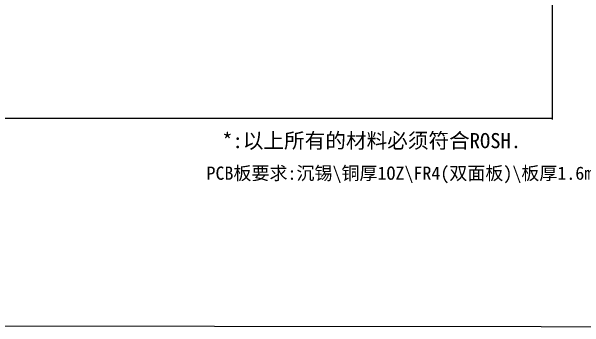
# Model space of a CAD drawing. Extents: x 741 to 1239, y 424 to 620.
# Drawn here: x 1038.6 to 1135.8, y 424.3 to 477.9 of the extents above; entities that cross this region are included whole.
import ezdxf

# ---------------------------------------------------------------- set-up
doc = ezdxf.new("R2010")
doc.units = 0
doc.header["$MEASUREMENT"] = 0
doc.layers.get('0').update_dxf_attribs({"linetype": 'CONTINUOUS'})
doc.layers.get('Defpoints').update_dxf_attribs({"linetype": 'CONTINUOUS'})
doc.styles.get("Standard").update_dxf_attribs({"font": 'SimSun.ttf'})
doc.dimstyles.get("Standard").update_dxf_attribs({"dimtxt": 0.18, "dimasz": 0.18, "dimexe": 0.18, "dimexo": 0.0625, "dimgap": 0.09, "dimtad": 0, "dimtih": 1, "dimtoh": 1, "dimdec": 4, "dimzin": 0, "dimdsep": 46, "dimtxsty": 'Standard', "dimcen": 0.09, "dimadec": 0, "dimazin": 0, "dimtfac": 1, "dimtdec": 4, "dimtofl": 0, "dimtmove": 0, "dimatfit": 0, "dimfxl": 1, "dimtolj": 1, "dimtzin": 0, "dimarcsym": 0})

# ---------------------------------------------------------------- blocks, each defined once
blk = doc.blocks.new('_Open90')
at = {"color": 0, "linetype": 'ByBlock', "lineweight": -2}
for p, q in [((0, 0), (-1, 0)), ((-0.5, 0.5), (0, 0)), ((0, 0), (-0.5, -0.5))]:
    blk.add_line(p, q, dxfattribs=at)
blk = doc.blocks.new('*D829')
at = {"color": 0, "linetype": 'Continuous', "lineweight": -2}
for p, q in [((795.243, 481.341), (795.243, 459.542)), ((1130.282, 481.26), (1130.282, 459.542))]:
    blk.add_line(p, q, dxfattribs=at)
at = {"color": 6, "linetype": 'Continuous', "lineweight": -2}
for p, q in [((795.423, 459.722), (960.291, 459.722)), ((1130.102, 459.722), (965.233, 459.722))]:
    blk.add_line(p, q, dxfattribs=at)
at = {"layer": 'Defpoints', "color": 0, "linetype": 'Continuous'}
for p in [(795.243, 481.404), (1130.282, 481.322), (1130.282, 459.722)]:
    blk.add_point(p, dxfattribs=at)
at = {"color": 6, "linetype": 'Continuous', "lineweight": -2, "xscale": 0.18, "yscale": 0.18, "zscale": 0.18, "rotation": 180}
blk.add_blockref('_Open90', (795.243, 459.722), dxfattribs=at)
at = {"color": 6, "linetype": 'Continuous', "lineweight": -2, "xscale": 0.18, "yscale": 0.18, "zscale": 0.18}
blk.add_blockref('_Open90', (1130.282, 459.722), dxfattribs=at)
at = {"color": 6, "linetype": 'Continuous', "insert": (962.762, 459.722), "char_height": 1.5, "attachment_point": 5}
blk.add_mtext('\\A1;335', dxfattribs=at)

msp = doc.modelspace()

# ---------------------------------------------------------------- linework, layer by layer
at = {"linetype": 'Continuous'}
msp.add_lwpolyline([(740.777, 620.184), (1239.131, 619.5), (1239.131, 424.276), (740.777, 424.795)], close=True, dxfattribs=at)

# ---------------------------------------------------------------- texts
at = {"color": 7, "linetype": 'Continuous', "attachment_point": 1}
for s, insert, char_height, width in [('{\\fSimSun|b0|i0|c134|p2;*:以上所有的材料必须符合ROSH.}', (1074.368, 457.241), 2.56268, 82.45391), ('PCB板要求:沉锡\\\\铜厚1OZ\\\\FR4(双面板)\\\\板厚1.6mm;', (1071.699, 451.562), 2.23784, 79.91956)]:
    msp.add_mtext(s, dxfattribs=dict(at, insert=insert, char_height=char_height, width=width))

# ---------------------------------------------------------------- dimensions: what is measured, and where the dimension line sits
at = {"linetype": 'Continuous'}
dim = msp.add_linear_dim(base=(1130.282, 459.722), p1=(795.243, 481.404), p2=(1130.282, 481.322), dimstyle='Standard', override={"dimtxt": 1.5, "dimgap": 1, "dimdec": 0, "dimblk1": 'Open90', "dimblk2": 'Open90', "dimsah": 1, "dimclrd": 6, "dimclrt": 6, "dimatfit": 3, "dimtfillclr": 7}, dxfattribs=at)
dim.commit()
dim.dimension.update_dxf_attribs({"geometry": '*D829', "text_midpoint": (962.762, 459.722)})

doc.saveas('drawing.dxf')
